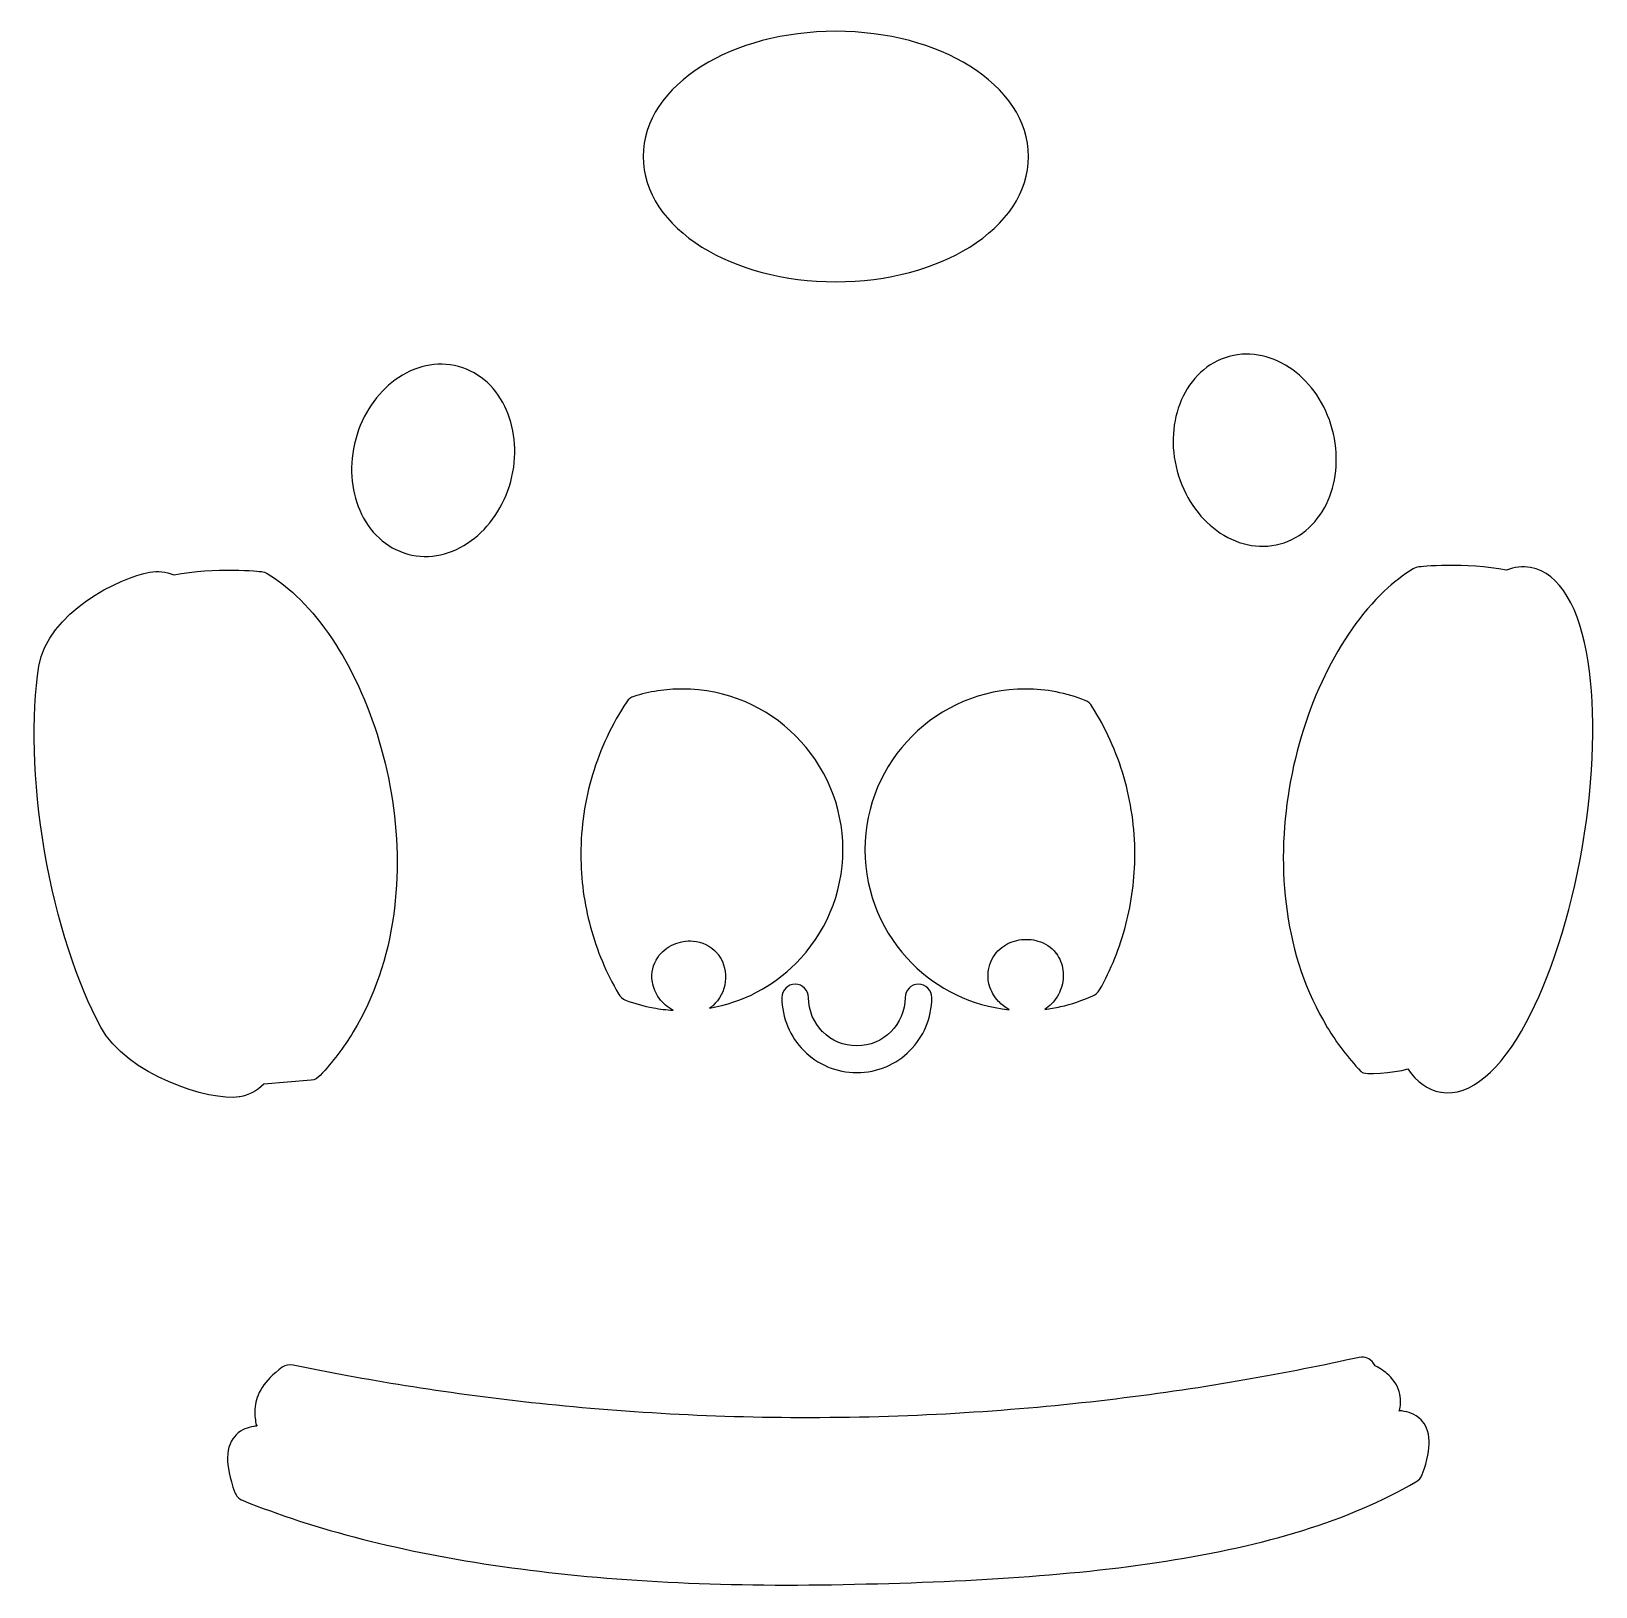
# Model space of a CAD drawing. Header units: centimetres. Extents: x -13.02 to -7.16, y -9.09 to -3.27.
import ezdxf

# ---------------------------------------------------------------- set-up
doc = ezdxf.new("R2010")
doc.units = ezdxf.units.CM
doc.header["$MEASUREMENT"] = 0
doc.layers.add('Layer 1', color=7, linetype='Continuous')

msp = doc.modelspace()

# ---------------------------------------------------------------- linework, layer by layer
at = {"layer": 'Layer 1'}
for points, knots in [([(-9.50527, -3.39545), (-9.36912, -3.48035), (-9.28489, -3.59993), (-9.28489, -3.734), (-9.28489, -3.734), (-9.28489, -3.86807), (-9.36912, -3.98766), (-9.50527, -4.07256), (-9.50527, -4.07256), (-9.63437, -4.15306), (-9.8117, -4.20287), (-10.00661, -4.20287), (-10.00661, -4.20287), (-10.20153, -4.20287), (-10.37886, -4.15306), (-10.50796, -4.07256), (-10.50796, -4.07256), (-10.64411, -3.98766), (-10.72834, -3.86807), (-10.72834, -3.734), (-10.72834, -3.734), (-10.72834, -3.59993), (-10.64411, -3.48035), (-10.50796, -3.39545), (-10.50796, -3.39545), (-10.37886, -3.31495), (-10.20153, -3.26514), (-10.00661, -3.26514), (-10.00661, -3.26514), (-9.8117, -3.26514), (-9.63437, -3.31495), (-9.50527, -3.39545)], [0, 0, 0, 0, 0.1111111, 0.1111111, 0.1111111, 0.1111111, 0.2222222, 0.2222222, 0.2222222, 0.2222222, 0.3333333, 0.3333333, 0.3333333, 0.3333333, 0.4444444, 0.4444444, 0.4444444, 0.4444444, 0.5555556, 0.5555556, 0.5555556, 0.5555556, 0.6666667, 0.6666667, 0.6666667, 0.6666667, 0.7777778, 0.7777778, 0.7777778, 0.7777778, 1, 1, 1, 1]), ([(-11.23935, -4.68386), (-11.20607, -4.76052), (-11.19835, -4.85525), (-11.22401, -4.94981), (-11.22401, -4.94981), (-11.22401, -4.94981), (-11.22403, -4.94988), (-11.22403, -4.94988), (-11.22403, -4.94988), (-11.24973, -5.04447), (-11.30442, -5.12233), (-11.372, -5.17168), (-11.372, -5.17168), (-11.44272, -5.22332), (-11.52753, -5.24411), (-11.60963, -5.22181), (-11.60963, -5.22181), (-11.69175, -5.19949), (-11.75442, -5.13859), (-11.78932, -5.05818), (-11.78932, -5.05818), (-11.82259, -4.98152), (-11.83034, -4.88677), (-11.80465, -4.79217), (-11.80465, -4.79217), (-11.80465, -4.79217), (-11.80464, -4.79214), (-11.80464, -4.79214), (-11.80464, -4.79214), (-11.77894, -4.69753), (-11.72426, -4.61969), (-11.65667, -4.57035), (-11.65667, -4.57035), (-11.58609, -4.51882), (-11.50145, -4.49802), (-11.41951, -4.52013), (-11.41951, -4.52013), (-11.41951, -4.52013), (-11.41902, -4.52026), (-11.41902, -4.52026), (-11.41902, -4.52026), (-11.33689, -4.54257), (-11.27425, -4.60346), (-11.23935, -4.68386)], [0, 0, 0, 0, 0.0833333, 0.0833333, 0.0833333, 0.0833333, 0.1666667, 0.1666667, 0.1666667, 0.1666667, 0.25, 0.25, 0.25, 0.25, 0.3333333, 0.3333333, 0.3333333, 0.3333333, 0.4166667, 0.4166667, 0.4166667, 0.4166667, 0.5, 0.5, 0.5, 0.5, 0.5833333, 0.5833333, 0.5833333, 0.5833333, 0.6666667, 0.6666667, 0.6666667, 0.6666667, 0.75, 0.75, 0.75, 0.75, 0.8333333, 0.8333333, 0.8333333, 0.8333333, 1, 1, 1, 1]), ([(-8.72836, -4.91196), (-8.75404, -4.81738), (-8.74629, -4.72264), (-8.71302, -4.64599), (-8.71302, -4.64599), (-8.67812, -4.56559), (-8.61548, -4.5047), (-8.53336, -4.48239), (-8.53336, -4.48239), (-8.53336, -4.48239), (-8.5333, -4.48237), (-8.5333, -4.48237), (-8.5333, -4.48237), (-8.45122, -4.46008), (-8.3664, -4.48087), (-8.2957, -4.53248), (-8.2957, -4.53248), (-8.22812, -4.58182), (-8.17345, -4.65966), (-8.14775, -4.75426), (-8.14775, -4.75426), (-8.14775, -4.75426), (-8.14773, -4.75432), (-8.14773, -4.75432), (-8.14773, -4.75432), (-8.12204, -4.84891), (-8.12978, -4.94366), (-8.16306, -5.02033), (-8.16306, -5.02033), (-8.19795, -5.10073), (-8.26062, -5.16163), (-8.34274, -5.18394), (-8.34274, -5.18394), (-8.42484, -5.20624), (-8.50966, -5.18545), (-8.58037, -5.13382), (-8.58037, -5.13382), (-8.64795, -5.08447), (-8.70264, -5.00661), (-8.72834, -4.91202), (-8.72834, -4.91202), (-8.72834, -4.91202), (-8.72836, -4.91196), (-8.72836, -4.91196)], [0, 0, 0, 0, 0.0833333, 0.0833333, 0.0833333, 0.0833333, 0.1666667, 0.1666667, 0.1666667, 0.1666667, 0.25, 0.25, 0.25, 0.25, 0.3333333, 0.3333333, 0.3333333, 0.3333333, 0.4166667, 0.4166667, 0.4166667, 0.4166667, 0.5, 0.5, 0.5, 0.5, 0.5833333, 0.5833333, 0.5833333, 0.5833333, 0.6666667, 0.6666667, 0.6666667, 0.6666667, 0.75, 0.75, 0.75, 0.75, 0.8333333, 0.8333333, 0.8333333, 0.8333333, 1, 1, 1, 1]), ([(-12.48513, -5.29992), (-12.51535, -5.28804), (-12.54572, -5.28422), (-12.57574, -5.28936), (-12.57574, -5.28936), (-12.68567, -5.30821), (-12.95985, -5.44167), (-12.9909, -5.64216), (-12.9909, -5.64216), (-13.01936, -5.82588), (-13.01443, -6.07092), (-12.96939, -6.33362), (-12.96939, -6.33362), (-12.96939, -6.33362), (-12.96938, -6.33362), (-12.96938, -6.33362), (-12.96938, -6.33362), (-12.96938, -6.33362), (-12.96935, -6.33383), (-12.96935, -6.33383), (-12.96935, -6.33383), (-12.92426, -6.59673), (-12.8473, -6.82935), (-12.75934, -6.99291), (-12.75934, -6.99291), (-12.66375, -7.17066), (-12.35, -7.27159), (-12.24057, -7.254), (-12.24057, -7.254), (-12.24057, -7.254), (-12.23893, -7.25375), (-12.23893, -7.25375), (-12.23893, -7.25375), (-12.20536, -7.24799), (-12.17512, -7.23154), (-12.14843, -7.20575), (-12.14843, -7.20575), (-12.14843, -7.20575), (-11.97186, -7.19141), (-11.97186, -7.19141), (-11.97186, -7.19141), (-11.95806, -7.19033), (-11.94602, -7.18373), (-11.93771, -7.17395), (-11.93771, -7.17395), (-11.8904, -7.1235), (-11.84934, -7.06884), (-11.81417, -7.01095), (-11.81417, -7.01095), (-11.65289, -6.74549), (-11.62093, -6.41745), (-11.67177, -6.1163), (-11.67177, -6.1163), (-11.72258, -5.81523), (-11.85676, -5.53913), (-12.02753, -5.3781), (-12.02753, -5.3781), (-12.06199, -5.34561), (-12.09837, -5.31748), (-12.13629, -5.29444), (-12.13629, -5.29444), (-12.14293, -5.29042), (-12.15013, -5.28814), (-12.15738, -5.28746), (-12.15738, -5.28746), (-12.15738, -5.28746), (-12.15738, -5.28741), (-12.15738, -5.28741), (-12.15738, -5.28741), (-12.158, -5.28735), (-12.33391, -5.26848), (-12.48513, -5.29992)], [0, 0, 0, 0, 0.0526316, 0.0526316, 0.0526316, 0.0526316, 0.1052632, 0.1052632, 0.1052632, 0.1052632, 0.1578947, 0.1578947, 0.1578947, 0.1578947, 0.2105263, 0.2105263, 0.2105263, 0.2105263, 0.2631579, 0.2631579, 0.2631579, 0.2631579, 0.3157895, 0.3157895, 0.3157895, 0.3157895, 0.3684211, 0.3684211, 0.3684211, 0.3684211, 0.4210526, 0.4210526, 0.4210526, 0.4210526, 0.4736842, 0.4736842, 0.4736842, 0.4736842, 0.5263158, 0.5263158, 0.5263158, 0.5263158, 0.5789474, 0.5789474, 0.5789474, 0.5789474, 0.6315789, 0.6315789, 0.6315789, 0.6315789, 0.6842105, 0.6842105, 0.6842105, 0.6842105, 0.7368421, 0.7368421, 0.7368421, 0.7368421, 0.7894737, 0.7894737, 0.7894737, 0.7894737, 0.8421053, 0.8421053, 0.8421053, 0.8421053, 0.8947368, 0.8947368, 0.8947368, 0.8947368, 1, 1, 1, 1]), ([(-7.49547, -5.28259), (-7.46525, -5.27071), (-7.43488, -5.26689), (-7.40486, -5.27203), (-7.40486, -5.27203), (-7.29493, -5.29088), (-7.22075, -5.42434), (-7.1897, -5.62483), (-7.1897, -5.62483), (-7.16124, -5.80855), (-7.16617, -6.05359), (-7.21121, -6.31629), (-7.21121, -6.31629), (-7.21121, -6.31629), (-7.21122, -6.31629), (-7.21122, -6.31629), (-7.21122, -6.31629), (-7.21122, -6.31629), (-7.21125, -6.3165), (-7.21125, -6.3165), (-7.21125, -6.3165), (-7.25634, -6.5794), (-7.3333, -6.81202), (-7.42126, -6.97558), (-7.42126, -6.97558), (-7.51685, -7.15333), (-7.6306, -7.25426), (-7.74003, -7.23667), (-7.74003, -7.23667), (-7.74003, -7.23667), (-7.74167, -7.23642), (-7.74167, -7.23642), (-7.74167, -7.23642), (-7.78991, -7.22815), (-7.83126, -7.19779), (-7.86511, -7.14938), (-7.86511, -7.14938), (-7.91845, -7.16388), (-8.02613, -7.17444), (-8.04116, -7.15846), (-8.04116, -7.15846), (-8.0892, -7.1075), (-8.13083, -7.05221), (-8.16643, -6.99362), (-8.16643, -6.99362), (-8.32771, -6.72816), (-8.35967, -6.40012), (-8.30883, -6.09897), (-8.30883, -6.09897), (-8.25802, -5.7979), (-8.12384, -5.5218), (-7.95307, -5.36077), (-7.95307, -5.36077), (-7.91861, -5.32828), (-7.88223, -5.30015), (-7.84431, -5.27711), (-7.84431, -5.27711), (-7.83767, -5.27309), (-7.83047, -5.27081), (-7.82322, -5.27013), (-7.82322, -5.27013), (-7.82322, -5.27013), (-7.82322, -5.27008), (-7.82322, -5.27008), (-7.82322, -5.27008), (-7.8226, -5.27002), (-7.64669, -5.25115), (-7.49547, -5.28259)], [0, 0, 0, 0, 0.0555556, 0.0555556, 0.0555556, 0.0555556, 0.1111111, 0.1111111, 0.1111111, 0.1111111, 0.1666667, 0.1666667, 0.1666667, 0.1666667, 0.2222222, 0.2222222, 0.2222222, 0.2222222, 0.2777778, 0.2777778, 0.2777778, 0.2777778, 0.3333333, 0.3333333, 0.3333333, 0.3333333, 0.3888889, 0.3888889, 0.3888889, 0.3888889, 0.4444444, 0.4444444, 0.4444444, 0.4444444, 0.5, 0.5, 0.5, 0.5, 0.5555556, 0.5555556, 0.5555556, 0.5555556, 0.6111111, 0.6111111, 0.6111111, 0.6111111, 0.6666667, 0.6666667, 0.6666667, 0.6666667, 0.7222222, 0.7222222, 0.7222222, 0.7222222, 0.7777778, 0.7777778, 0.7777778, 0.7777778, 0.8333333, 0.8333333, 0.8333333, 0.8333333, 0.8888889, 0.8888889, 0.8888889, 0.8888889, 1, 1, 1, 1]), ([(-10.82056, -6.86815), (-10.8659, -6.79041), (-10.90143, -6.70647), (-10.92539, -6.61807), (-10.92539, -6.61807), (-10.94887, -6.53143), (-10.96142, -6.44039), (-10.96142, -6.3466), (-10.96142, -6.3466), (-10.96142, -6.24301), (-10.94614, -6.1428), (-10.91773, -6.04816), (-10.91773, -6.04816), (-10.88835, -5.95031), (-10.84488, -5.85849), (-10.78969, -5.77506), (-10.78969, -5.77506), (-10.78313, -5.76514), (-10.77363, -5.75835), (-10.7631, -5.75503), (-10.7631, -5.75503), (-10.7631, -5.75503), (-10.76313, -5.75494), (-10.76313, -5.75494), (-10.76313, -5.75494), (-10.73427, -5.74583), (-10.70433, -5.73881), (-10.67357, -5.73409), (-10.67357, -5.73409), (-10.64358, -5.7295), (-10.61294, -5.7271), (-10.5819, -5.7271), (-10.5819, -5.7271), (-10.41576, -5.7271), (-10.26531, -5.79446), (-10.15643, -5.90334), (-10.15643, -5.90334), (-10.04755, -6.01223), (-9.98019, -6.16266), (-9.98019, -6.32881), (-9.98019, -6.32881), (-9.98019, -6.49495), (-10.04755, -6.6454), (-10.15643, -6.75428), (-10.15643, -6.75428), (-10.24239, -6.84025), (-10.35427, -6.90032), (-10.47932, -6.92181), (-10.47932, -6.92181), (-10.47932, -6.92181), (-10.47643, -6.91979), (-10.47643, -6.91979), (-10.47643, -6.91979), (-10.47643, -6.91979), (-10.47611, -6.91955), (-10.47611, -6.91955), (-10.47611, -6.91955), (-10.47611, -6.91955), (-10.47607, -6.91952), (-10.47607, -6.91952), (-10.47607, -6.91952), (-10.47607, -6.91952), (-10.47552, -6.91913), (-10.47552, -6.91913), (-10.47552, -6.91913), (-10.47552, -6.91913), (-10.47536, -6.919), (-10.47536, -6.919), (-10.47536, -6.919), (-10.47315, -6.91736), (-10.47053, -6.91522), (-10.46762, -6.91273), (-10.46762, -6.91273), (-10.46762, -6.91273), (-10.46763, -6.91272), (-10.46763, -6.91272), (-10.46763, -6.91272), (-10.46763, -6.91272), (-10.46742, -6.91254), (-10.46742, -6.91254), (-10.46742, -6.91254), (-10.44095, -6.88973), (-10.42492, -6.85696), (-10.42064, -6.82316), (-10.42064, -6.82316), (-10.41632, -6.78919), (-10.42382, -6.7534), (-10.44437, -6.72477), (-10.44437, -6.72477), (-10.44671, -6.72151), (-10.44896, -6.71861), (-10.45106, -6.71617), (-10.45106, -6.71617), (-10.45106, -6.71617), (-10.45107, -6.71618), (-10.45107, -6.71618), (-10.45107, -6.71618), (-10.45107, -6.71618), (-10.45125, -6.71597), (-10.45125, -6.71597), (-10.45125, -6.71597), (-10.4757, -6.68759), (-10.50805, -6.67332), (-10.54124, -6.67053), (-10.54124, -6.67053), (-10.56627, -6.66843), (-10.59195, -6.67315), (-10.61481, -6.68342), (-10.61481, -6.68342), (-10.63828, -6.69396), (-10.65906, -6.7105), (-10.6736, -6.73169), (-10.6736, -6.73169), (-10.69104, -6.75712), (-10.69956, -6.78858), (-10.69356, -6.82389), (-10.69356, -6.82389), (-10.68971, -6.84665), (-10.6808, -6.86721), (-10.6684, -6.88453), (-10.6684, -6.88453), (-10.65476, -6.90358), (-10.6366, -6.91904), (-10.61603, -6.92953), (-10.61603, -6.92953), (-10.64067, -6.92809), (-10.66523, -6.92511), (-10.6896, -6.92069), (-10.6896, -6.92069), (-10.72586, -6.91412), (-10.7607, -6.90442), (-10.79381, -6.89196), (-10.79381, -6.89196), (-10.80585, -6.88743), (-10.8151, -6.87874), (-10.82056, -6.86815)], [0, 0, 0, 0, 0.0285714, 0.0285714, 0.0285714, 0.0285714, 0.0571429, 0.0571429, 0.0571429, 0.0571429, 0.0857143, 0.0857143, 0.0857143, 0.0857143, 0.1142857, 0.1142857, 0.1142857, 0.1142857, 0.1428571, 0.1428571, 0.1428571, 0.1428571, 0.1714286, 0.1714286, 0.1714286, 0.1714286, 0.2, 0.2, 0.2, 0.2, 0.2285714, 0.2285714, 0.2285714, 0.2285714, 0.2571429, 0.2571429, 0.2571429, 0.2571429, 0.2857143, 0.2857143, 0.2857143, 0.2857143, 0.3142857, 0.3142857, 0.3142857, 0.3142857, 0.3428571, 0.3428571, 0.3428571, 0.3428571, 0.3714286, 0.3714286, 0.3714286, 0.3714286, 0.4, 0.4, 0.4, 0.4, 0.4285714, 0.4285714, 0.4285714, 0.4285714, 0.4571429, 0.4571429, 0.4571429, 0.4571429, 0.4857143, 0.4857143, 0.4857143, 0.4857143, 0.5142857, 0.5142857, 0.5142857, 0.5142857, 0.5428571, 0.5428571, 0.5428571, 0.5428571, 0.5714286, 0.5714286, 0.5714286, 0.5714286, 0.6, 0.6, 0.6, 0.6, 0.6285714, 0.6285714, 0.6285714, 0.6285714, 0.6571429, 0.6571429, 0.6571429, 0.6571429, 0.6857143, 0.6857143, 0.6857143, 0.6857143, 0.7142857, 0.7142857, 0.7142857, 0.7142857, 0.7428571, 0.7428571, 0.7428571, 0.7428571, 0.7714286, 0.7714286, 0.7714286, 0.7714286, 0.8, 0.8, 0.8, 0.8, 0.8285714, 0.8285714, 0.8285714, 0.8285714, 0.8571429, 0.8571429, 0.8571429, 0.8571429, 0.8857143, 0.8857143, 0.8857143, 0.8857143, 0.9142857, 0.9142857, 0.9142857, 0.9142857, 0.9428571, 0.9428571, 0.9428571, 0.9428571, 1, 1, 1, 1]), ([(-9.04773, -5.79189), (-8.99622, -5.87311), (-8.95568, -5.96196), (-8.9282, -6.05632), (-8.9282, -6.05632), (-8.90128, -6.14883), (-8.88683, -6.24627), (-8.88683, -6.3466), (-8.88683, -6.3466), (-8.88683, -6.43669), (-8.89852, -6.52453), (-8.92045, -6.60861), (-8.92045, -6.60861), (-8.94307, -6.69533), (-8.97648, -6.77743), (-9.01909, -6.85334), (-9.01909, -6.85334), (-9.02505, -6.86398), (-9.03433, -6.87158), (-9.0449, -6.8756), (-9.0449, -6.8756), (-9.08307, -6.89315), (-9.12345, -6.90684), (-9.16547, -6.91614), (-9.16547, -6.91614), (-9.18496, -6.92045), (-9.20468, -6.92383), (-9.22458, -6.92623), (-9.22458, -6.92623), (-9.2152, -6.92052), (-9.20661, -6.91368), (-9.19893, -6.90596), (-9.19893, -6.90596), (-9.18269, -6.88966), (-9.17043, -6.86924), (-9.16303, -6.84732), (-9.16303, -6.84732), (-9.1557, -6.82562), (-9.15312, -6.80205), (-9.15615, -6.77926), (-9.15615, -6.77926), (-9.15919, -6.75643), (-9.16762, -6.73446), (-9.1822, -6.71572), (-9.1822, -6.71572), (-9.1822, -6.71572), (-9.18229, -6.71579), (-9.18229, -6.71579), (-9.18229, -6.71579), (-9.19991, -6.69315), (-9.22371, -6.67814), (-9.24965, -6.67038), (-9.24965, -6.67038), (-9.27217, -6.66365), (-9.29654, -6.66239), (-9.31972, -6.66635), (-9.31972, -6.66635), (-9.34339, -6.6704), (-9.36624, -6.67993), (-9.38525, -6.69469), (-9.38525, -6.69469), (-9.40545, -6.71038), (-9.42131, -6.73182), (-9.4295, -6.7587), (-9.4295, -6.7587), (-9.43855, -6.78435), (-9.43872, -6.81022), (-9.43233, -6.83429), (-9.43233, -6.83429), (-9.42613, -6.85764), (-9.41372, -6.87907), (-9.39743, -6.89654), (-9.39743, -6.89654), (-9.38596, -6.90883), (-9.37241, -6.91935), (-9.3576, -6.92739), (-9.3576, -6.92739), (-9.49907, -6.91295), (-9.62606, -6.84949), (-9.72126, -6.75428), (-9.72126, -6.75428), (-9.83014, -6.6454), (-9.8975, -6.49495), (-9.8975, -6.32881), (-9.8975, -6.32881), (-9.8975, -6.16266), (-9.83014, -6.01223), (-9.72126, -5.90334), (-9.72126, -5.90334), (-9.61238, -5.79446), (-9.46193, -5.7271), (-9.2958, -5.7271), (-9.2958, -5.7271), (-9.25726, -5.7271), (-9.21922, -5.73083), (-9.18208, -5.73795), (-9.18208, -5.73795), (-9.14438, -5.74517), (-9.10776, -5.756), (-9.07265, -5.77003), (-9.07265, -5.77003), (-9.06166, -5.77443), (-9.0531, -5.78231), (-9.04773, -5.79189)], [0, 0, 0, 0, 0.037037, 0.037037, 0.037037, 0.037037, 0.0740741, 0.0740741, 0.0740741, 0.0740741, 0.1111111, 0.1111111, 0.1111111, 0.1111111, 0.1481481, 0.1481481, 0.1481481, 0.1481481, 0.1851852, 0.1851852, 0.1851852, 0.1851852, 0.2222222, 0.2222222, 0.2222222, 0.2222222, 0.2592593, 0.2592593, 0.2592593, 0.2592593, 0.2962963, 0.2962963, 0.2962963, 0.2962963, 0.3333333, 0.3333333, 0.3333333, 0.3333333, 0.3703704, 0.3703704, 0.3703704, 0.3703704, 0.4074074, 0.4074074, 0.4074074, 0.4074074, 0.4444444, 0.4444444, 0.4444444, 0.4444444, 0.4814815, 0.4814815, 0.4814815, 0.4814815, 0.5185185, 0.5185185, 0.5185185, 0.5185185, 0.5555556, 0.5555556, 0.5555556, 0.5555556, 0.5925926, 0.5925926, 0.5925926, 0.5925926, 0.6296296, 0.6296296, 0.6296296, 0.6296296, 0.6666667, 0.6666667, 0.6666667, 0.6666667, 0.7037037, 0.7037037, 0.7037037, 0.7037037, 0.7407407, 0.7407407, 0.7407407, 0.7407407, 0.7777778, 0.7777778, 0.7777778, 0.7777778, 0.8148148, 0.8148148, 0.8148148, 0.8148148, 0.8518519, 0.8518519, 0.8518519, 0.8518519, 0.8888889, 0.8888889, 0.8888889, 0.8888889, 0.9259259, 0.9259259, 0.9259259, 0.9259259, 1, 1, 1, 1]), ([(-9.9285, -7.16306), (-10.00559, -7.16289), (-10.07555, -7.13146), (-10.12635, -7.08075), (-10.12635, -7.08075), (-10.12635, -7.08075), (-10.12644, -7.08065), (-10.12644, -7.08065), (-10.12644, -7.08065), (-10.12644, -7.08065), (-10.12654, -7.08056), (-10.12654, -7.08056), (-10.12654, -7.08056), (-10.12654, -7.08056), (-10.12679, -7.0803), (-10.12679, -7.0803), (-10.12679, -7.0803), (-10.17749, -7.02939), (-10.20885, -6.95928), (-10.20885, -6.88206), (-10.20885, -6.88206), (-10.20885, -6.85445), (-10.18646, -6.83206), (-10.15885, -6.83206), (-10.15885, -6.83206), (-10.13124, -6.83206), (-10.10885, -6.85445), (-10.10885, -6.88206), (-10.10885, -6.88206), (-10.10885, -6.93217), (-10.08866, -6.97743), (-10.05603, -7.01005), (-10.05603, -7.01005), (-10.05603, -7.01005), (-10.05584, -7.01024), (-10.05584, -7.01024), (-10.05584, -7.01024), (-10.02331, -7.04278), (-9.97821, -7.06295), (-9.92827, -7.06306), (-9.92827, -7.06306), (-9.92827, -7.06306), (-9.92785, -7.06306), (-9.92785, -7.06306), (-9.92785, -7.06306), (-9.87804, -7.06295), (-9.83293, -7.0427), (-9.80028, -7.01005), (-9.80028, -7.01005), (-9.76754, -6.97731), (-9.74727, -6.93204), (-9.74727, -6.88206), (-9.74727, -6.88206), (-9.74727, -6.85445), (-9.72488, -6.83206), (-9.69727, -6.83206), (-9.69727, -6.83206), (-9.66966, -6.83206), (-9.64727, -6.85445), (-9.64727, -6.88206), (-9.64727, -6.88206), (-9.64727, -6.95964), (-9.67874, -7.02991), (-9.72958, -7.08075), (-9.72958, -7.08075), (-9.78028, -7.13145), (-9.8503, -7.16288), (-9.92762, -7.16306), (-9.92762, -7.16306), (-9.92762, -7.16306), (-9.92785, -7.16306), (-9.92785, -7.16306), (-9.92785, -7.16306), (-9.92785, -7.16306), (-9.92827, -7.16306), (-9.92827, -7.16306), (-9.92827, -7.16306), (-9.92827, -7.16306), (-9.9285, -7.16306), (-9.9285, -7.16306)], [0, 0, 0, 0, 0.047619, 0.047619, 0.047619, 0.047619, 0.0952381, 0.0952381, 0.0952381, 0.0952381, 0.1428571, 0.1428571, 0.1428571, 0.1428571, 0.1904762, 0.1904762, 0.1904762, 0.1904762, 0.2380952, 0.2380952, 0.2380952, 0.2380952, 0.2857143, 0.2857143, 0.2857143, 0.2857143, 0.3333333, 0.3333333, 0.3333333, 0.3333333, 0.3809524, 0.3809524, 0.3809524, 0.3809524, 0.4285714, 0.4285714, 0.4285714, 0.4285714, 0.4761905, 0.4761905, 0.4761905, 0.4761905, 0.5238095, 0.5238095, 0.5238095, 0.5238095, 0.5714286, 0.5714286, 0.5714286, 0.5714286, 0.6190476, 0.6190476, 0.6190476, 0.6190476, 0.6666667, 0.6666667, 0.6666667, 0.6666667, 0.7142857, 0.7142857, 0.7142857, 0.7142857, 0.7619048, 0.7619048, 0.7619048, 0.7619048, 0.8095238, 0.8095238, 0.8095238, 0.8095238, 0.8571429, 0.8571429, 0.8571429, 0.8571429, 0.9047619, 0.9047619, 0.9047619, 0.9047619, 1, 1, 1, 1]), ([(-7.98729, -8.26029), (-7.96822, -8.27045), (-7.95083, -8.28227), (-7.93625, -8.29606), (-7.93625, -8.29606), (-7.91543, -8.31575), (-7.90061, -8.33897), (-7.89465, -8.3663), (-7.89465, -8.3663), (-7.8889, -8.39261), (-7.89289, -8.41115), (-7.89649, -8.42788), (-7.89649, -8.42788), (-7.89649, -8.42788), (-7.89653, -8.42807), (-7.89653, -8.42807), (-7.89653, -8.42807), (-7.89653, -8.42807), (-7.89649, -8.42808), (-7.89649, -8.42808), (-7.89649, -8.42808), (-7.89649, -8.42808), (-7.89663, -8.42852), (-7.89663, -8.42852), (-7.89663, -8.42852), (-7.89663, -8.42852), (-7.89717, -8.43066), (-7.89717, -8.43066), (-7.89717, -8.43066), (-7.89534, -8.42986), (-7.89277, -8.4283), (-7.8888, -8.42904), (-7.8888, -8.42904), (-7.8888, -8.42904), (-7.88702, -8.42941), (-7.88702, -8.42941), (-7.88702, -8.42941), (-7.86326, -8.43386), (-7.83853, -8.43901), (-7.81541, -8.46278), (-7.81541, -8.46278), (-7.79969, -8.47901), (-7.78606, -8.50354), (-7.78481, -8.54257), (-7.78481, -8.54257), (-7.78386, -8.57231), (-7.79035, -8.61253), (-7.81048, -8.66746), (-7.81048, -8.66746), (-7.81508, -8.68001), (-7.82419, -8.6896), (-7.83531, -8.69507), (-7.83531, -8.69507), (-8.08559, -8.84145), (-8.40118, -8.93396), (-8.77055, -8.99166), (-8.77055, -8.99166), (-9.13805, -9.04907), (-9.55929, -9.07213), (-10.02273, -9.07977), (-10.02273, -9.07977), (-10.48147, -9.08734), (-10.8923, -9.06338), (-11.25436, -9.01166), (-11.25436, -9.01166), (-11.6314, -8.95781), (-11.95648, -8.8738), (-12.22861, -8.76392), (-12.22861, -8.76392), (-12.24227, -8.75845), (-12.25217, -8.74761), (-12.25687, -8.7348), (-12.25687, -8.7348), (-12.25687, -8.7348), (-12.25694, -8.73482), (-12.25694, -8.73482), (-12.25694, -8.73482), (-12.27752, -8.6788), (-12.28508, -8.6369), (-12.28468, -8.60533), (-12.28468, -8.60533), (-12.28416, -8.56414), (-12.27058, -8.5372), (-12.2523, -8.51899), (-12.2523, -8.51899), (-12.23053, -8.49727), (-12.20829, -8.49221), (-12.18664, -8.48727), (-12.18664, -8.48727), (-12.18006, -8.48578), (-12.17543, -8.48719), (-12.17456, -8.48576), (-12.17456, -8.48576), (-12.17341, -8.48388), (-12.17673, -8.48242), (-12.17794, -8.47612), (-12.17794, -8.47612), (-12.18118, -8.45928), (-12.18487, -8.44014), (-12.18139, -8.41319), (-12.18139, -8.41319), (-12.17866, -8.39207), (-12.17138, -8.36745), (-12.15451, -8.3413), (-12.15451, -8.3413), (-12.13911, -8.31741), (-12.11547, -8.29179), (-12.07939, -8.266), (-12.07939, -8.266), (-12.06725, -8.25736), (-12.05256, -8.25495), (-12.03911, -8.25809), (-12.03911, -8.25809), (-11.77551, -8.31247), (-11.47652, -8.36248), (-11.14635, -8.39851), (-11.14635, -8.39851), (-10.81534, -8.43464), (-10.45376, -8.45665), (-10.0663, -8.45485), (-10.0663, -8.45485), (-9.66836, -8.45299), (-9.29732, -8.42614), (-8.95826, -8.38487), (-8.95826, -8.38487), (-8.61909, -8.34359), (-8.31383, -8.28811), (-8.04648, -8.22884), (-8.04648, -8.22884), (-8.02588, -8.22429), (-8.00543, -8.23322), (-7.99435, -8.24975), (-7.99435, -8.24975), (-7.99435, -8.24975), (-7.99433, -8.24974), (-7.99433, -8.24974), (-7.99433, -8.24974), (-7.99433, -8.24974), (-7.98729, -8.26029), (-7.98729, -8.26029)], [0, 0, 0, 0, 0.0277778, 0.0277778, 0.0277778, 0.0277778, 0.0555556, 0.0555556, 0.0555556, 0.0555556, 0.0833333, 0.0833333, 0.0833333, 0.0833333, 0.1111111, 0.1111111, 0.1111111, 0.1111111, 0.1388889, 0.1388889, 0.1388889, 0.1388889, 0.1666667, 0.1666667, 0.1666667, 0.1666667, 0.1944444, 0.1944444, 0.1944444, 0.1944444, 0.2222222, 0.2222222, 0.2222222, 0.2222222, 0.25, 0.25, 0.25, 0.25, 0.2777778, 0.2777778, 0.2777778, 0.2777778, 0.3055556, 0.3055556, 0.3055556, 0.3055556, 0.3333333, 0.3333333, 0.3333333, 0.3333333, 0.3611111, 0.3611111, 0.3611111, 0.3611111, 0.3888889, 0.3888889, 0.3888889, 0.3888889, 0.4166667, 0.4166667, 0.4166667, 0.4166667, 0.4444444, 0.4444444, 0.4444444, 0.4444444, 0.4722222, 0.4722222, 0.4722222, 0.4722222, 0.5, 0.5, 0.5, 0.5, 0.5277778, 0.5277778, 0.5277778, 0.5277778, 0.5555556, 0.5555556, 0.5555556, 0.5555556, 0.5833333, 0.5833333, 0.5833333, 0.5833333, 0.6111111, 0.6111111, 0.6111111, 0.6111111, 0.6388889, 0.6388889, 0.6388889, 0.6388889, 0.6666667, 0.6666667, 0.6666667, 0.6666667, 0.6944444, 0.6944444, 0.6944444, 0.6944444, 0.7222222, 0.7222222, 0.7222222, 0.7222222, 0.75, 0.75, 0.75, 0.75, 0.7777778, 0.7777778, 0.7777778, 0.7777778, 0.8055556, 0.8055556, 0.8055556, 0.8055556, 0.8333333, 0.8333333, 0.8333333, 0.8333333, 0.8611111, 0.8611111, 0.8611111, 0.8611111, 0.8888889, 0.8888889, 0.8888889, 0.8888889, 0.9166667, 0.9166667, 0.9166667, 0.9166667, 0.9444444, 0.9444444, 0.9444444, 0.9444444, 1, 1, 1, 1])]:
    msp.add_open_spline(points, degree=3, knots=knots, dxfattribs=at)

doc.saveas('drawing.dxf')
